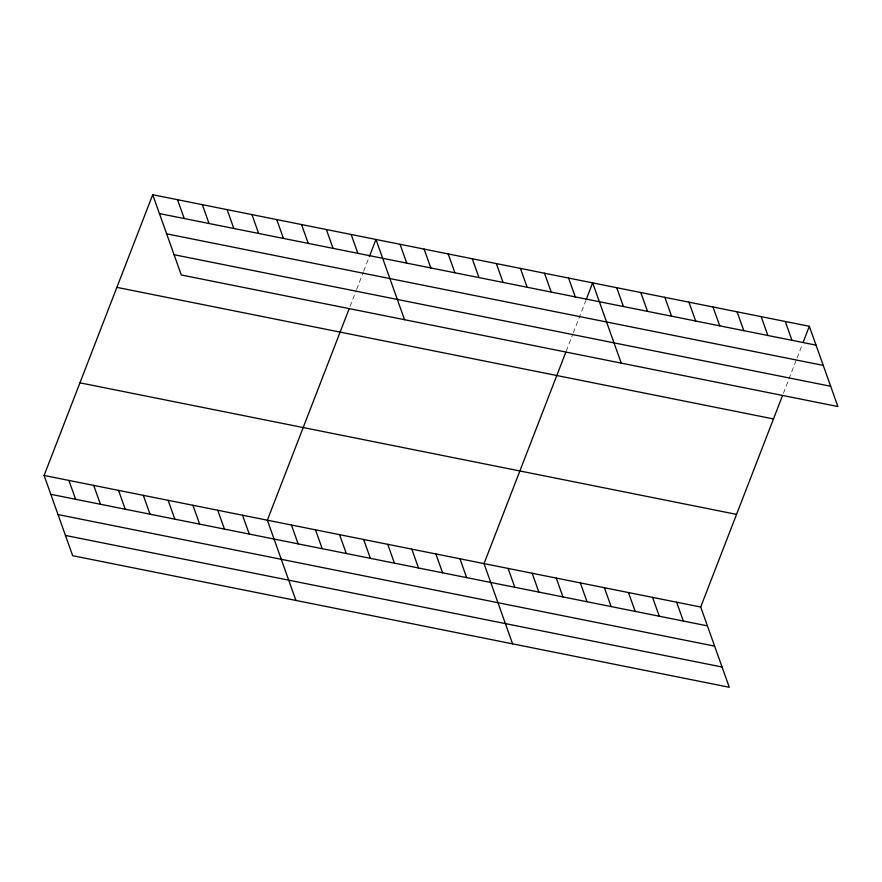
<?xml version="1.0" encoding="UTF-8"?>
<svg xmlns="http://www.w3.org/2000/svg" width="882" height="882" viewBox="0 0 882 882"><rect width="100%" height="100%" fill="white"/><g stroke="black" fill="none" stroke-linecap="round" stroke-linejoin="round"><path stroke-width="0.66" stroke-dasharray="4.41 3.31" d="M350.022 306.506L356.163 290.663M356.626 289.439L363.23 272.373M363.704 271.16L368.897 257.742M566.233 351.135L572.837 334.08M573.311 332.856L585.571 301.159M783.392 393.339L796.589 359.206M797.063 357.993L802.256 344.575"/><path stroke-width="1.32" d="M782.444 395.775L700.705 607.025L729.282 687.276L72.677 555.704L44.1 475.464L152.718 194.724L809.323 326.296L837.9 406.536L181.295 274.975L152.718 194.724M349.085 308.943L267.345 520.193L295.922 600.444M369.36 256.53L375.964 239.463L404.54 319.703M565.759 352.359L484.031 563.609L512.596 643.86M586.045 299.946L592.649 282.879L621.215 363.119M803.193 342.139L809.323 326.296M159.433 213.565L816.037 345.138M166.643 233.829L823.248 365.402M174.074 254.711L830.69 386.272M116.876 287.367L773.481 418.939M79.942 382.821L736.547 514.382M44.1 475.464L700.705 607.025M50.803 494.306L707.419 625.867M58.025 514.57L714.629 646.131M65.455 535.44L722.06 667.013M785.256 321.467L791.959 340.309M761.177 316.649L767.88 335.491M737.098 311.82L743.813 330.662M713.02 307.002L719.734 325.833M688.952 302.173L695.655 321.015M664.874 297.344L671.577 316.186M640.795 292.526L647.509 311.368M616.727 287.697L623.431 306.539M568.57 278.05L575.284 296.892M676.637 602.208L683.341 621.049M544.492 273.233L551.206 292.074M652.559 597.379L659.262 616.22M520.424 268.404L527.127 287.245M628.48 592.561L635.194 611.391M496.346 263.586L503.049 282.416M604.402 587.732L611.116 606.573M472.267 258.757L478.981 277.598M580.334 582.914L587.037 601.745M448.188 253.928L454.903 272.77M556.255 578.085L562.959 596.927M424.121 249.11L430.824 267.952M532.177 573.256L538.891 592.098M400.042 244.281L406.745 263.123M508.098 568.438L514.812 587.28M351.157 234.491L357.872 253.332M459.952 558.791L466.655 577.633M326.351 229.518L333.065 248.36M435.873 553.962L442.588 572.804M301.556 224.546L308.259 243.388M411.795 549.144L418.509 567.975M276.75 219.585L283.453 238.416M387.727 544.315L394.43 563.157M251.943 214.613L258.647 233.454M363.649 539.497L370.363 558.328M227.137 209.64L233.84 228.482M339.57 534.668L346.284 553.51M202.331 204.668L209.034 223.51M315.502 529.839L322.206 548.681M177.525 199.696L184.228 218.538M291.424 525.022L298.127 543.863M242.539 515.22L249.253 534.062M217.733 510.259L224.447 529.09M192.926 505.287L199.641 524.129M168.131 500.315L174.834 519.156M143.325 495.342L150.028 514.184M118.519 490.37L125.222 509.212M93.713 485.409L100.416 504.239M68.906 480.436L75.609 499.278"/></g></svg>
